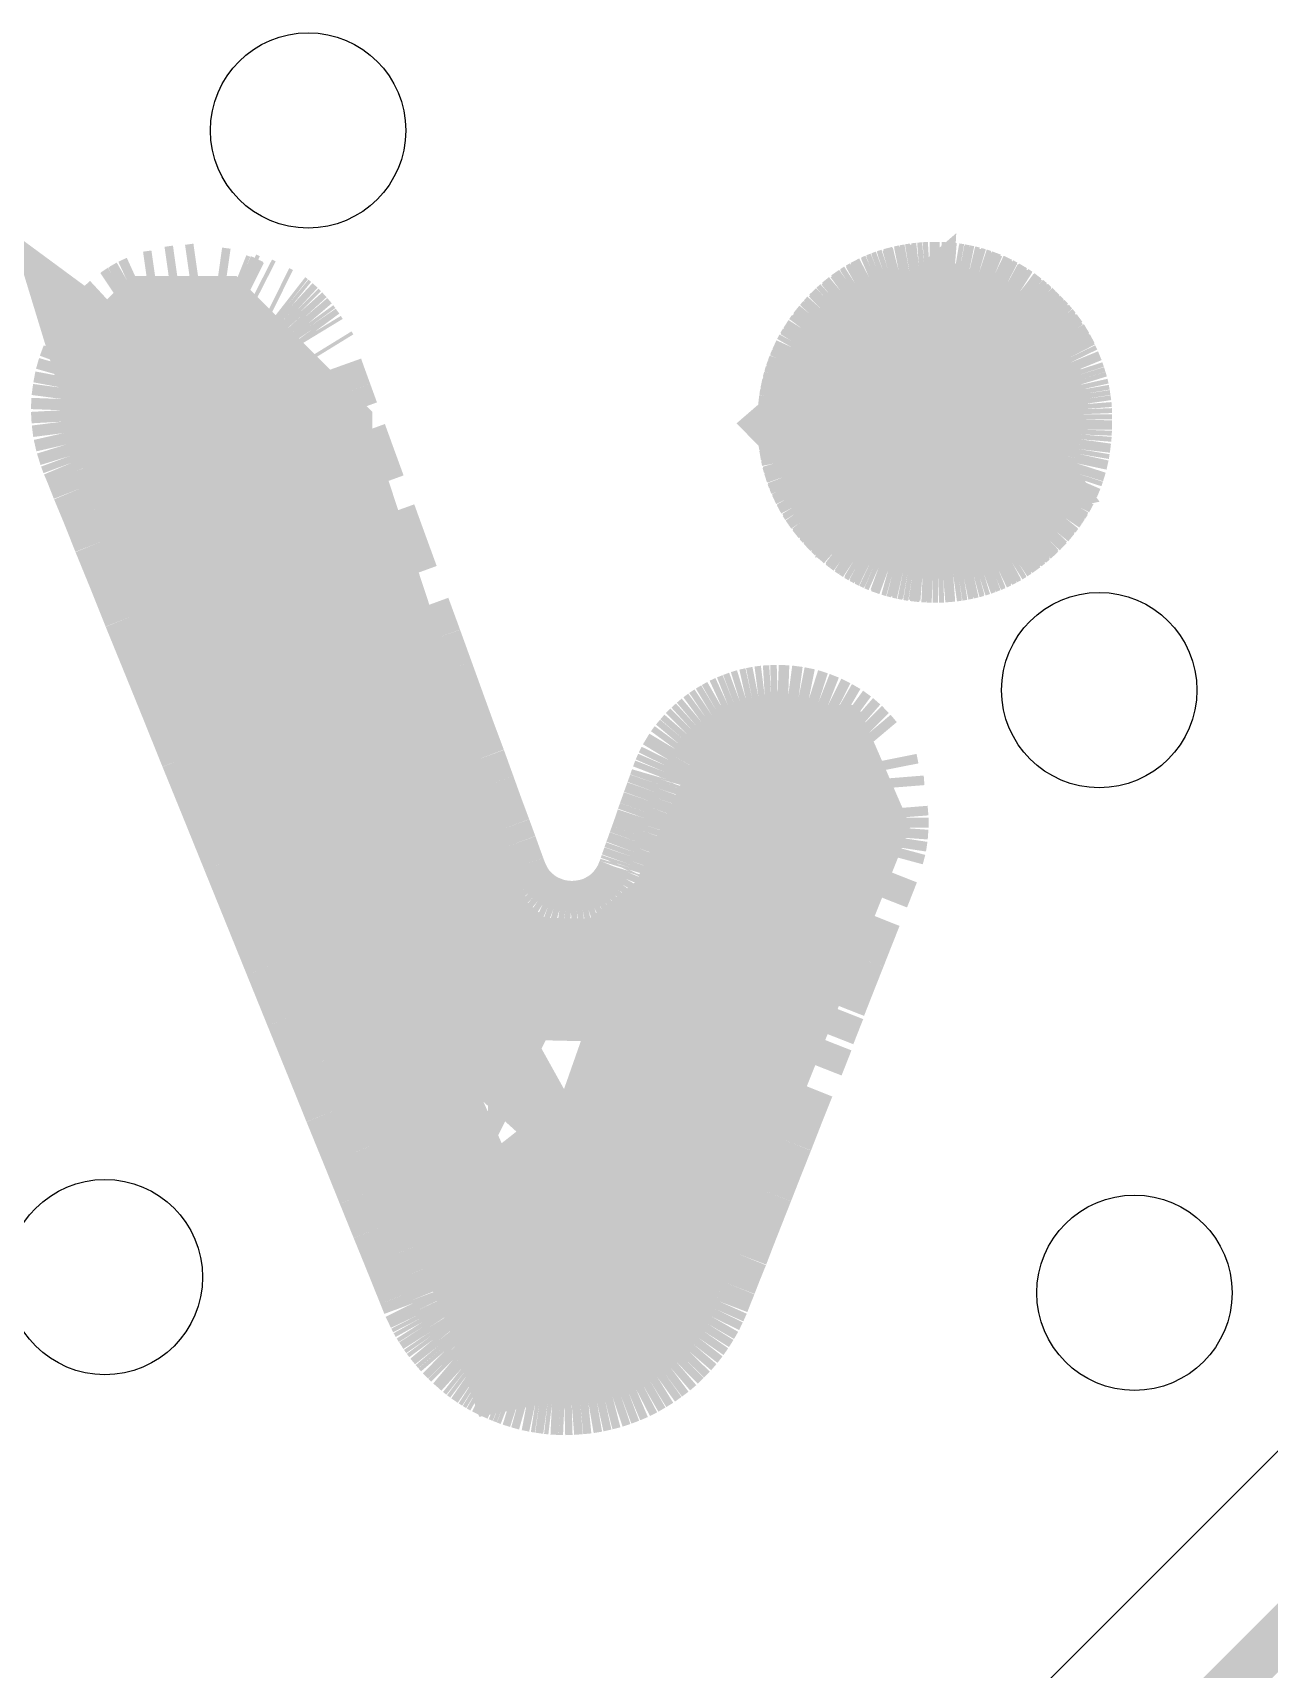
# Model space of a CAD drawing. Extents: x -4 to 87.6, y -5.6 to 52.5.
# Drawn here: x 33.348 to 36.563, y 35.799 to 40.054 of the extents above; entities that cross this region are included whole.
import ezdxf

# ---------------------------------------------------------------- set-up
doc = ezdxf.new("R2010")
doc.units = 0
for name, color, linetype in [('BG_SILKSCREEN_TOP', 2, 'CONTINUOUS'), ('ET_TOP', 171, 'CONTINUOUS'), ('VC_TOP', 254, 'CONTINUOUS')]:
    doc.layers.add(name, color=color, linetype=linetype)

msp = doc.modelspace()

# ---------------------------------------------------------------- linework, layer by layer
at = {"layer": 'BG_SILKSCREEN_TOP'}
for points, const_width in [([(33.5834, 39.1244), (33.5834, 39.1775), (33.6682, 39.2626), (33.8117, 39.2626), (34.0718, 39.0022), (34.0718, 38.9915), (34.4861, 37.733), (34.1516, 37.6746), (33.8541, 38.2377), (33.5834, 39.1244), (33.7637, 38.9915), (34.1409, 38.2534), (34.2684, 37.765), (34.2311, 37.5366), (34.5712, 36.7612), (34.6136, 36.639), (34.8473, 36.6867), (35.0279, 36.9098), (35.4579, 37.988), (35.3888, 38.1472), (35.2295, 38.1472), (35.0756, 37.8127), (34.7622, 36.9204), (34.3906, 37.5897), (34.3959, 37.6852), (34.5498, 37.4622), (34.7729, 37.2603), (34.9959, 37.7066), (34.8473, 37.5897), (34.6189, 37.595), (34.4968, 37.7012)], 0.3185), ([(33.7017, 39.419), (33.7236, 39.4221)], 0.1593), ([(33.7551, 39.4241), (33.7769, 39.4272)], 0.1593), ([(33.8511, 39.4139), (33.8292, 39.417)], 0.1593), ([(35.5694, 39.1668), (35.734, 39.2626), (35.9146, 39.0766), (35.8244, 38.859), (35.6067, 38.8269), (35.4101, 39.0289), (35.5694, 39.1668), (35.5536, 38.8854), (35.8508, 38.9438), (35.6492, 39.2306)], 0.3185), ([(35.5796, 39.4144), (35.5679, 39.4106)], 0.1593), ([(35.5918, 39.4175), (35.5796, 39.4144)], 0.1593), ([(35.5918, 39.4144), (35.5796, 39.4109)], 0.1593), ([(35.6039, 39.4208), (35.5918, 39.4175)], 0.1593), ([(35.6034, 39.4172), (35.5918, 39.4144)], 0.1593), ([(35.6164, 39.4198), (35.6034, 39.4172)], 0.1593), ([(35.6161, 39.4233), (35.6039, 39.4208)], 0.1593), ([(35.6288, 39.4256), (35.6161, 39.4233)], 0.1593), ([(35.6286, 39.4226), (35.6164, 39.4198)], 0.1593), ([(35.6413, 39.4241), (35.6286, 39.4226)], 0.1593), ([(35.6418, 39.4277), (35.6288, 39.4256)], 0.1593), ([(35.654, 39.4256), (35.6413, 39.4241)], 0.1593), ([(35.6545, 39.4292), (35.6418, 39.4277)], 0.1593), ([(35.6672, 39.4266), (35.654, 39.4256)], 0.1593), ([(35.6672, 39.4302), (35.6545, 39.4292)], 0.1593), ([(35.6804, 39.431), (35.6672, 39.4302)], 0.1593), ([(35.6806, 39.4274), (35.6672, 39.4266)], 0.1593), ([(35.6939, 39.431), (35.6804, 39.431)], 0.1593), ([(35.6939, 39.4274), (35.6806, 39.4274)], 0.1593), ([(35.7066, 39.431), (35.6939, 39.431)], 0.1593), ([(35.7066, 39.4274), (35.6939, 39.4274)], 0.1593), ([(35.7193, 39.4302), (35.7066, 39.431)], 0.1593), ([(35.7193, 39.4266), (35.7066, 39.4274)], 0.1593), ([(35.732, 39.4292), (35.7193, 39.4302)], 0.1593), ([(35.7314, 39.4256), (35.7193, 39.4266)], 0.1593), ([(35.7436, 39.4246), (35.7314, 39.4256)], 0.1593), ([(35.7442, 39.4282), (35.732, 39.4292)], 0.1593), ([(35.7558, 39.4226), (35.7436, 39.4246)], 0.1593), ([(35.7563, 39.4261), (35.7442, 39.4282)], 0.1593), ([(35.7683, 39.4203), (35.7558, 39.4226)], 0.1593), ([(35.768, 39.4238), (35.7563, 39.4261)], 0.1593), ([(35.7802, 39.4213), (35.768, 39.4238)], 0.1593), ([(35.78, 39.4183), (35.7683, 39.4203)], 0.1593), ([(35.7922, 39.415), (35.78, 39.4183)], 0.1593), ([(35.7919, 39.4185), (35.7802, 39.4213)], 0.1593), ([(35.8036, 39.415), (35.7919, 39.4185)], 0.1593), ([(35.8038, 39.4119), (35.7922, 39.415)], 0.1593), ([(35.8153, 39.4111), (35.8036, 39.415)], 0.1593), ([(33.5854, 39.3751), (33.5679, 39.3634)], 0.1593), ([(33.5874, 39.3771), (33.5699, 39.3654)], 0.1593), ([(33.6039, 39.3863), (33.5854, 39.3751)], 0.1593), ([(33.606, 39.3878), (33.5874, 39.3771)], 0.1593), ([(33.623, 39.3951), (33.6039, 39.3863)], 0.1593), ([(33.6255, 39.3967), (33.606, 39.3878)], 0.1593), ([(33.6459, 39.4063), (33.6677, 39.4094)], 0.1593), ([(33.8839, 39.3979), (33.8737, 39.402)], 0.1593), ([(33.8927, 39.3964), (33.8833, 39.4005)], 0.1593), ([(33.8938, 39.3936), (33.8839, 39.3979)], 0.1593), ([(33.9024, 39.3916), (33.8927, 39.3964)], 0.1593), ([(33.9029, 39.4018), (33.8933, 39.4066)], 0.1593), ([(33.9034, 39.3888), (33.8938, 39.3936)], 0.1593), ([(33.912, 39.3868), (33.9024, 39.3916)], 0.1593), ([(33.9131, 39.384), (33.9034, 39.3888)], 0.1593), ([(33.9435, 39.389), (33.9339, 39.3939)], 0.1593), ([(35.4904, 39.3725), (35.4802, 39.3654)], 0.1593), ([(35.5011, 39.3794), (35.4904, 39.3725)], 0.1593), ([(35.5011, 39.3758), (35.4904, 39.369)], 0.1593), ([(35.5115, 39.3852), (35.5011, 39.3794)], 0.1593), ([(35.5117, 39.3817), (35.5011, 39.3758)], 0.1593), ([(35.5227, 39.3911), (35.5115, 39.3852)], 0.1593), ([(35.5222, 39.3875), (35.5117, 39.3817)], 0.1593), ([(35.5333, 39.3934), (35.5222, 39.3875)], 0.1593), ([(35.5338, 39.3969), (35.5227, 39.3911)], 0.1593), ([(35.5445, 39.3982), (35.5333, 39.3934)], 0.1593), ([(35.545, 39.4018), (35.5338, 39.3969)], 0.1593), ([(35.5562, 39.4028), (35.5445, 39.3982)], 0.1593), ([(35.5562, 39.4063), (35.545, 39.4018)], 0.1593), ([(35.5679, 39.4106), (35.5562, 39.4063)], 0.1593), ([(35.5679, 39.4071), (35.5562, 39.4028)], 0.1593), ([(35.5796, 39.4109), (35.5679, 39.4071)], 0.1593), ([(35.8155, 39.4076), (35.8038, 39.4119)], 0.1593), ([(35.827, 39.4068), (35.8153, 39.4111)], 0.1593), ([(35.8267, 39.404), (35.8155, 39.4076)], 0.1593), ([(35.8384, 39.3992), (35.8267, 39.404)], 0.1593), ([(35.8381, 39.4028), (35.827, 39.4068)], 0.1593), ([(35.8493, 39.3974), (35.8381, 39.4028)], 0.1593), ([(35.8493, 39.3939), (35.8384, 39.3992)], 0.1593), ([(35.8605, 39.3921), (35.8493, 39.3974)], 0.1593), ([(35.86, 39.3885), (35.8493, 39.3939)], 0.1593), ([(35.8712, 39.3827), (35.86, 39.3885)], 0.1593), ([(35.8717, 39.3863), (35.8605, 39.3921)], 0.1593), ([(35.8818, 39.3769), (35.8712, 39.3827)], 0.1593), ([(35.8823, 39.3799), (35.8717, 39.3863)], 0.1593), ([(35.8925, 39.37), (35.8818, 39.3769)], 0.1593), ([(35.893, 39.3736), (35.8823, 39.3799)], 0.1593), ([(35.9034, 39.3667), (35.893, 39.3736)], 0.1593), ([(33.5295, 39.3309), (33.5105, 39.3103)], 0.1593), ([(33.5509, 39.3507), (33.5295, 39.3309)], 0.1593), ([(33.9893, 39.3662), (33.9796, 39.371)], 0.1593), ([(34.0144, 39.3507), (34.0076, 39.356)], 0.1593), ([(34.0215, 39.3449), (34.0144, 39.3507)], 0.1593), ([(34.0284, 39.3385), (34.0215, 39.3449)], 0.1593), ([(34.0347, 39.3327), (34.0284, 39.3385)], 0.1593), ([(34.0411, 39.3263), (34.0347, 39.3327)], 0.1593), ([(35.5425, 39.2562), (35.4841, 39.1978)], 0.3185), ([(35.4399, 39.3296), (35.4305, 39.3205)], 0.1593), ([(35.4404, 39.3332), (35.431, 39.324)], 0.1593), ([(35.45, 39.3385), (35.4399, 39.3296)], 0.1593), ([(35.45, 39.3421), (35.4404, 39.3332)], 0.1593), ([(35.4602, 39.3502), (35.45, 39.3421)], 0.1593), ([(35.4597, 39.3466), (35.45, 39.3385)], 0.1593), ([(35.4696, 39.3545), (35.4597, 39.3466)], 0.1593), ([(35.4696, 39.3581), (35.4602, 39.3502)], 0.1593), ([(35.8506, 39.2562), (35.5425, 39.2562)], 0.3185), ([(35.4802, 39.3654), (35.4696, 39.3581)], 0.1593), ([(35.4797, 39.3619), (35.4696, 39.3545)], 0.1593), ([(35.4904, 39.369), (35.4797, 39.3619)], 0.1593), ([(35.9141, 39.1925), (35.8506, 39.2562)], 0.3185), ([(35.9032, 39.3631), (35.8925, 39.37)], 0.1593), ([(35.9136, 39.3555), (35.9032, 39.3631)], 0.1593), ([(35.9136, 39.3586), (35.9034, 39.3667)], 0.1593), ([(35.9237, 39.3512), (35.9136, 39.3586)], 0.1593), ([(35.9237, 39.3476), (35.9136, 39.3555)], 0.1593), ([(35.9339, 39.3426), (35.9237, 39.3512)], 0.1593), ([(35.9339, 39.339), (35.9237, 39.3476)], 0.1593), ([(35.9438, 39.3337), (35.9339, 39.3426)], 0.1593), ([(35.944, 39.3301), (35.9339, 39.339)], 0.1593), ([(35.9534, 39.3245), (35.9438, 39.3337)], 0.1593), ([(35.9534, 39.321), (35.944, 39.3301)], 0.1593), ([(33.4929, 39.288), (33.4769, 39.2641)], 0.1593), ([(33.5105, 39.3103), (33.4929, 39.288)], 0.1593), ([(34.0474, 39.3192), (34.0411, 39.3263)], 0.1593), ([(34.0533, 39.3128), (34.0474, 39.3192)], 0.1593), ([(34.0591, 39.306), (34.0533, 39.3128)], 0.1593), ([(34.065, 39.2991), (34.0591, 39.306)], 0.1593), ([(34.0703, 39.2918), (34.065, 39.2991)], 0.1593), ([(34.0756, 39.2841), (34.0703, 39.2918)], 0.1593), ([(35.4038, 39.2918), (35.3954, 39.2819)], 0.1593), ([(35.4038, 39.2953), (35.3959, 39.2854)], 0.1593), ([(35.4122, 39.305), (35.4038, 39.2953)], 0.1593), ([(35.4124, 39.3014), (35.4038, 39.2918)], 0.1593), ([(35.4213, 39.3151), (35.4122, 39.305)], 0.1593), ([(35.4213, 39.3116), (35.4124, 39.3014)], 0.1593), ([(35.431, 39.324), (35.4213, 39.3151)], 0.1593), ([(35.4305, 39.3205), (35.4213, 39.3116)], 0.1593), ([(35.6593, 39.2085), (35.6593, 39.1183)], 0.3185), ([(35.7124, 39.1554), (35.6593, 39.2085)], 0.3185), ([(35.9631, 39.3151), (35.9534, 39.3245)], 0.1593), ([(35.9631, 39.3116), (35.9534, 39.321)], 0.1593), ([(35.9725, 39.3055), (35.9631, 39.3151)], 0.1593), ([(35.9725, 39.3019), (35.9631, 39.3116)], 0.1593), ([(35.9816, 39.2958), (35.9725, 39.3055)], 0.1593), ([(35.9811, 39.2918), (35.9725, 39.3019)], 0.1593), ([(35.99, 39.2819), (35.9811, 39.2918)], 0.1593), ([(35.99, 39.2859), (35.9816, 39.2958)], 0.1593), ([(33.4769, 39.2641), (33.4632, 39.2392)], 0.1593), ([(34.081, 39.2768), (34.0756, 39.2841)], 0.1593), ([(34.0858, 39.2689), (34.081, 39.2768)], 0.1593), ([(35.3736, 39.2539), (35.3667, 39.2435)], 0.1593), ([(35.3731, 39.2509), (35.3667, 39.2397)], 0.1593), ([(35.3799, 39.261), (35.3731, 39.2509)], 0.1593), ([(35.3804, 39.2646), (35.3736, 39.2539)], 0.1593), ([(35.388, 39.2717), (35.3799, 39.261)], 0.1593), ([(35.3878, 39.2753), (35.3804, 39.2646)], 0.1593), ([(35.3959, 39.2854), (35.3878, 39.2753)], 0.1593), ([(35.3954, 39.2819), (35.388, 39.2717)], 0.1593), ([(35.4841, 39.1978), (35.4841, 38.9377)], 0.3185), ([(35.9141, 38.9854), (35.9141, 39.1925)], 0.3185), ([(35.9982, 39.2758), (35.99, 39.2859)], 0.1593), ([(35.9982, 39.2712), (35.99, 39.2819)], 0.1593), ([(36.006, 39.2651), (35.9982, 39.2758)], 0.1593), ([(36.006, 39.261), (35.9982, 39.2712)], 0.1593), ([(36.0134, 39.2552), (36.006, 39.2651)], 0.1593), ([(36.0134, 39.2504), (36.006, 39.261)], 0.1593), ([(36.0202, 39.244), (36.0134, 39.2552)], 0.1593), ([(36.0205, 39.2397), (36.0134, 39.2504)], 0.1593), ([(36.0266, 39.2333), (36.0202, 39.244)], 0.1593), ([(33.451, 39.2135), (33.4409, 39.1866)], 0.1593), ([(33.4632, 39.2392), (33.451, 39.2135)], 0.1593), ([(34.1137, 39.2283), (34.1089, 39.2361)], 0.1593), ([(35.3487, 39.2069), (35.3433, 39.1952)], 0.1593), ([(35.3492, 39.2105), (35.3438, 39.1988)], 0.1593), ([(35.354, 39.2181), (35.3487, 39.2069)], 0.1593), ([(35.3543, 39.2217), (35.3492, 39.2105)], 0.1593), ([(35.3604, 39.2293), (35.354, 39.2181)], 0.1593), ([(35.3601, 39.2328), (35.3543, 39.2217)], 0.1593), ([(35.3667, 39.2435), (35.3601, 39.2328)], 0.1593), ([(35.3667, 39.2397), (35.3604, 39.2293)], 0.1593), ([(35.7124, 38.8793), (35.7124, 39.1554)], 0.3185), ([(36.0269, 39.2288), (36.0205, 39.2397)], 0.1593), ([(36.0324, 39.2222), (36.0266, 39.2333)], 0.1593), ([(36.0332, 39.2181), (36.0269, 39.2288)], 0.1593), ([(36.0383, 39.211), (36.0324, 39.2222)], 0.1593), ([(36.039, 39.2069), (36.0332, 39.2181)], 0.1593), ([(36.0444, 39.1958), (36.039, 39.2069)], 0.1593), ([(33.433, 39.1589), (33.4277, 39.1307)], 0.1593), ([(33.4409, 39.1866), (33.433, 39.1589)], 0.1593), ([(34.1366, 39.1526), (34.1267, 39.1803)], 0.1593), ([(35.3304, 39.1638), (35.3268, 39.1521)], 0.1593), ([(35.3306, 39.1602), (35.3268, 39.1485)], 0.1593), ([(35.3347, 39.1759), (35.3304, 39.1638)], 0.1593), ([(35.3342, 39.1724), (35.3306, 39.1602)], 0.1593), ([(35.3385, 39.1841), (35.3342, 39.1724)], 0.1593), ([(35.339, 39.1876), (35.3347, 39.1759)], 0.1593), ([(35.3433, 39.1952), (35.3385, 39.1841)], 0.1593), ([(35.3438, 39.1988), (35.339, 39.1876)], 0.1593), ([(35.6593, 39.1183), (35.8559, 38.9217)], 0.3185), ([(36.0492, 39.1841), (36.0444, 39.1958)], 0.1593), ([(36.0538, 39.1729), (36.0492, 39.1841)], 0.1593), ([(36.0576, 39.1612), (36.0538, 39.1729)], 0.1593), ([(36.0614, 39.149), (36.0576, 39.1612)], 0.1593), ([(33.4277, 39.1307), (33.4239, 39.102)], 0.1593), ([(34.1506, 39.1142), (34.1366, 39.1526)], 0.1593), ([(35.321, 39.1272), (35.3182, 39.115)], 0.1593), ([(35.3205, 39.1236), (35.3184, 39.1112)], 0.1593), ([(35.3238, 39.1363), (35.3205, 39.1236)], 0.1593), ([(35.3235, 39.1399), (35.321, 39.1272)], 0.1593), ([(35.3268, 39.1521), (35.3235, 39.1399)], 0.1593), ([(35.3268, 39.1485), (35.3238, 39.1363)], 0.1593), ([(36.065, 39.1373), (36.0614, 39.149)], 0.1593), ([(36.0677, 39.1251), (36.065, 39.1373)], 0.1593), ([(36.0698, 39.113), (36.0677, 39.1251)], 0.1593), ([(33.4239, 39.102), (33.4228, 39.0728)], 0.1593), ([(34.1681, 39.066), (34.1506, 39.1142)], 0.1593), ([(35.3134, 39.0761), (35.3124, 39.0629)], 0.1593), ([(35.3146, 39.0888), (35.3134, 39.0761)], 0.1593), ([(35.3146, 39.0858), (35.3136, 39.0726)], 0.1593), ([(35.3162, 39.102), (35.3146, 39.0888)], 0.1593), ([(35.3162, 39.0985), (35.3146, 39.0858)], 0.1593), ([(35.3182, 39.115), (35.3162, 39.102)], 0.1593), ([(35.3184, 39.1112), (35.3162, 39.0985)], 0.1593), ([(36.0718, 39.1003), (36.0698, 39.113)], 0.1593), ([(36.0736, 39.0878), (36.0718, 39.1003)], 0.1593), ([(36.0746, 39.0751), (36.0736, 39.0878)], 0.1593), ([(36.0751, 39.0624), (36.0746, 39.0751)], 0.1593), ([(33.4228, 39.0728), (33.4244, 39.0431)], 0.1593), ([(33.4244, 39.0431), (33.4282, 39.0134)], 0.1593), ([(35.3126, 39.0594), (35.3121, 39.0459)], 0.1593), ([(35.3121, 39.0459), (35.3121, 39.0327)], 0.1593), ([(35.3121, 39.0327), (35.3126, 39.0195)], 0.1593), ([(35.3124, 39.0629), (35.3124, 39.0495)], 0.1593), ([(35.3124, 39.0495), (35.3124, 39.0362)], 0.1593), ([(35.3124, 39.0362), (35.3124, 39.023)], 0.1593), ([(35.3136, 39.0726), (35.3126, 39.0594)], 0.1593), ([(35.7231, 38.7942), (35.9141, 38.9854)], 0.3185), ([(36.0746, 39.036), (36.0751, 39.0492)], 0.1593), ([(36.0746, 39.0225), (36.0746, 39.036)], 0.1593), ([(36.0751, 39.0492), (36.0751, 39.0624)], 0.1593), ([(33.4282, 39.0134), (33.435, 38.9837)], 0.1593), ([(34.212, 38.9456), (34.1887, 39.0098)], 0.1593), ([(35.3124, 39.023), (35.3134, 39.0103)], 0.1593), ([(35.3126, 39.0195), (35.3131, 39.0068)], 0.1593), ([(35.3131, 39.0068), (35.3141, 38.9938)], 0.1593), ([(35.3134, 39.0103), (35.3146, 38.9974)], 0.1593), ([(35.3141, 38.9938), (35.3157, 38.9811)], 0.1593), ([(35.3146, 38.9974), (35.3162, 38.9847)], 0.1593), ([(35.4841, 38.9377), (35.6273, 38.7942)], 0.3185), ([(36.0713, 38.9844), (36.0731, 38.9971)], 0.1593), ([(36.0731, 38.9971), (36.0741, 39.0098)], 0.1593), ([(36.0741, 39.0098), (36.0746, 39.0225)], 0.1593), ([(33.435, 38.9837), (33.4442, 38.9539)], 0.1593), ([(33.4442, 38.9539), (33.4505, 38.9369)], 0.1593), ([(35.3157, 38.9811), (35.3179, 38.9689)], 0.1593), ([(35.3162, 38.9847), (35.3177, 38.972)], 0.1593), ([(35.3177, 38.972), (35.3205, 38.9598)], 0.1593), ([(35.3179, 38.9689), (35.32, 38.9562)], 0.1593), ([(35.32, 38.9562), (35.3225, 38.944)], 0.1593), ([(35.3205, 38.9598), (35.323, 38.9476)], 0.1593), ([(35.323, 38.9476), (35.3263, 38.9359)], 0.1593), ([(35.6273, 38.7942), (35.7124, 38.8793)], 0.3185), ([(36.0624, 38.9349), (36.065, 38.9471)], 0.1593), ([(36.065, 38.9471), (36.0677, 38.9593)], 0.1593), ([(36.0677, 38.9593), (36.0698, 38.9717)], 0.1593), ([(36.0698, 38.9717), (36.0713, 38.9844)], 0.1593), ([(33.4505, 38.9369), (33.4602, 38.9141)], 0.1593), ([(33.4602, 38.9141), (33.4769, 38.8717)], 0.1593), ([(34.2374, 38.876), (34.212, 38.9456)], 0.1593), ([(35.3225, 38.944), (35.3258, 38.9324)], 0.1593), ([(35.3258, 38.9324), (35.3296, 38.9207)], 0.1593), ([(35.3263, 38.9359), (35.3294, 38.9237)], 0.1593), ([(35.3294, 38.9237), (35.3337, 38.912)], 0.1593), ([(35.3296, 38.9207), (35.3332, 38.9085)], 0.1593), ([(35.3332, 38.9085), (35.3375, 38.8973)], 0.1593), ([(35.3337, 38.912), (35.338, 38.9009)], 0.1593), ([(36.0512, 38.8998), (36.055, 38.9115)], 0.1593), ([(36.055, 38.9115), (36.0586, 38.9232)], 0.1593), ([(36.0586, 38.9232), (36.0624, 38.9349)], 0.1593), ([(33.4769, 38.8717), (33.5021, 38.8112)], 0.1593), ([(35.3375, 38.8973), (35.3423, 38.8856)], 0.1593), ([(35.338, 38.9009), (35.3421, 38.8892)], 0.1593), ([(35.3421, 38.8892), (35.3474, 38.878)], 0.1593), ([(35.3423, 38.8856), (35.3477, 38.8744)], 0.1593), ([(35.3474, 38.878), (35.3527, 38.8668)], 0.1593), ([(35.3477, 38.8744), (35.353, 38.8633)], 0.1593), ([(35.3527, 38.8668), (35.3586, 38.8562)], 0.1593), ([(35.353, 38.8633), (35.3588, 38.8526)], 0.1593), ([(35.6273, 38.7942), (35.7231, 38.7942)], 0.3185), ([(36.0304, 38.8554), (36.0362, 38.8661)], 0.1593), ([(36.0362, 38.8661), (36.0416, 38.877)], 0.1593), ([(36.0416, 38.877), (36.0464, 38.8887)], 0.1593), ([(36.0464, 38.8887), (36.0512, 38.8998)], 0.1593), ([(35.3586, 38.8562), (35.3649, 38.845)], 0.1593), ([(35.3588, 38.8526), (35.3647, 38.8414)], 0.1593), ([(35.3647, 38.8414), (35.3715, 38.831)], 0.1593), ([(35.3649, 38.845), (35.3713, 38.8346)], 0.1593), ([(35.3713, 38.8346), (35.3789, 38.8244)], 0.1593), ([(35.3715, 38.831), (35.3784, 38.8209)], 0.1593), ([(35.3784, 38.8209), (35.3858, 38.8102)], 0.1593), ([(35.3789, 38.8244), (35.3858, 38.8137)], 0.1593), ([(36.0035, 38.8127), (36.0108, 38.8234)], 0.1593), ([(36.004, 38.8163), (36.0114, 38.8264)], 0.1593), ([(36.0108, 38.8234), (36.0177, 38.8336)], 0.1593), ([(36.0114, 38.8264), (36.0182, 38.8371)], 0.1593), ([(36.0177, 38.8336), (36.0246, 38.8442)], 0.1593), ([(36.0182, 38.8371), (36.0246, 38.8478)], 0.1593), ([(36.0246, 38.8478), (36.0309, 38.859)], 0.1593), ([(36.0246, 38.8442), (36.0304, 38.8554)], 0.1593), ([(33.5021, 38.8112), (33.5328, 38.734)], 0.1593), ([(34.2938, 38.7218), (34.2651, 38.801)], 0.1593), ([(35.3858, 38.8137), (35.3936, 38.8036)], 0.1593), ([(35.3858, 38.8102), (35.3939, 38.8)], 0.1593), ([(35.3936, 38.8036), (35.4018, 38.7937)], 0.1593), ([(35.3939, 38.8), (35.4018, 38.7901)], 0.1593), ([(35.4018, 38.7937), (35.4101, 38.784)], 0.1593), ([(35.4018, 38.7901), (35.4101, 38.7805)], 0.1593), ([(35.4101, 38.784), (35.4193, 38.7739)], 0.1593), ([(35.4101, 38.7805), (35.4193, 38.7708)], 0.1593), ([(35.9608, 38.767), (35.9705, 38.7767)], 0.1593), ([(35.97, 38.7731), (35.9791, 38.7825)], 0.1593), ([(35.9705, 38.7767), (35.9794, 38.7861)], 0.1593), ([(35.9791, 38.7825), (35.9875, 38.7927)], 0.1593), ([(35.9794, 38.7861), (35.988, 38.7962)], 0.1593), ([(35.9875, 38.7927), (35.9959, 38.8028)], 0.1593), ([(35.988, 38.7962), (35.9959, 38.8064)], 0.1593), ([(35.9959, 38.8064), (36.004, 38.8163)], 0.1593), ([(35.9959, 38.8028), (36.0035, 38.8127)], 0.1593), ([(33.5328, 38.734), (33.5699, 38.6433)], 0.1593), ([(35.4193, 38.7739), (35.4287, 38.765)], 0.1593), ([(35.4193, 38.7708), (35.4282, 38.7614)], 0.1593), ([(35.4282, 38.7614), (35.4378, 38.7518)], 0.1593), ([(35.4287, 38.765), (35.4383, 38.7553)], 0.1593), ([(35.4378, 38.7518), (35.448, 38.7434)], 0.1593), ([(35.4383, 38.7553), (35.4477, 38.7469)], 0.1593), ([(35.4477, 38.7469), (35.4579, 38.7383)], 0.1593), ([(35.448, 38.7434), (35.4579, 38.7347)], 0.1593), ([(35.4579, 38.7383), (35.4681, 38.7304)], 0.1593), ([(35.4579, 38.7347), (35.4681, 38.7269)], 0.1593), ([(35.9212, 38.7289), (35.9311, 38.7368)], 0.1593), ([(35.9214, 38.7325), (35.9316, 38.7406)], 0.1593), ([(35.9311, 38.7368), (35.9413, 38.7454)], 0.1593), ([(35.9316, 38.7406), (35.9413, 38.749)], 0.1593), ([(35.9413, 38.749), (35.9514, 38.7581)], 0.1593), ([(35.9413, 38.7454), (35.9509, 38.7543)], 0.1593), ([(35.9509, 38.7543), (35.9608, 38.7634)], 0.1593), ([(35.9514, 38.7581), (35.9608, 38.767)], 0.1593), ([(35.9608, 38.7634), (35.97, 38.7731)], 0.1593), ([(34.3235, 38.6405), (34.2938, 38.7218)], 0.1593), ([(35.4681, 38.7304), (35.4782, 38.7231)], 0.1593), ([(35.4681, 38.7269), (35.4782, 38.7193)], 0.1593), ([(35.4782, 38.7231), (35.4886, 38.716)], 0.1593), ([(35.4782, 38.7193), (35.4884, 38.7124)], 0.1593), ([(35.4884, 38.7124), (35.4988, 38.7055)], 0.1593), ([(35.4886, 38.716), (35.4993, 38.7091)], 0.1593), ([(35.4988, 38.7055), (35.5095, 38.6992)], 0.1593), ([(35.4993, 38.7091), (35.51, 38.7027)], 0.1593), ([(35.5095, 38.6992), (35.5206, 38.6933)], 0.1593), ([(35.51, 38.7027), (35.5206, 38.6969)], 0.1593), ([(35.5206, 38.6969), (35.5318, 38.6911)], 0.1593), ([(35.5206, 38.6933), (35.5313, 38.688)], 0.1593), ([(35.5318, 38.6911), (35.543, 38.6862)], 0.1593), ([(35.8473, 38.6872), (35.8584, 38.6926)], 0.1593), ([(35.8579, 38.689), (35.8691, 38.6949)], 0.1593), ([(35.8584, 38.6926), (35.8689, 38.6984)], 0.1593), ([(35.8689, 38.6984), (35.88, 38.7043)], 0.1593), ([(35.8691, 38.6949), (35.8798, 38.7007)], 0.1593), ([(35.8798, 38.7007), (35.8902, 38.7071)], 0.1593), ([(35.88, 38.7043), (35.8907, 38.7106)], 0.1593), ([(35.8902, 38.7071), (35.9009, 38.7142)], 0.1593), ([(35.8907, 38.7106), (35.9009, 38.7177)], 0.1593), ([(35.9009, 38.7177), (35.9115, 38.7251)], 0.1593), ([(35.9009, 38.7142), (35.911, 38.7215)], 0.1593), ([(35.911, 38.7215), (35.9212, 38.7289)], 0.1593), ([(35.9115, 38.7251), (35.9214, 38.7325)], 0.1593), ([(35.5313, 38.688), (35.5425, 38.6827)], 0.1593), ([(35.5425, 38.6827), (35.5536, 38.6778)], 0.1593), ([(35.543, 38.6862), (35.5542, 38.6814)], 0.1593), ([(35.5536, 38.6778), (35.5653, 38.6738)], 0.1593), ([(35.5542, 38.6814), (35.5653, 38.6773)], 0.1593), ([(35.5653, 38.6773), (35.577, 38.673)], 0.1593), ([(35.5653, 38.6738), (35.577, 38.6695)], 0.1593), ([(35.577, 38.673), (35.5887, 38.6697)], 0.1593), ([(35.577, 38.6695), (35.5887, 38.6662)], 0.1593), ([(35.5887, 38.6697), (35.6009, 38.6667)], 0.1593), ([(35.5887, 38.6662), (35.6004, 38.6631)], 0.1593), ([(35.6004, 38.6631), (35.6126, 38.6603)], 0.1593), ([(35.6009, 38.6667), (35.6126, 38.6634)], 0.1593), ([(35.6126, 38.6634), (35.6248, 38.6613)], 0.1593), ([(35.6126, 38.6603), (35.6248, 38.6578)], 0.1593), ([(35.6248, 38.6613), (35.6375, 38.6593)], 0.1593), ([(35.6248, 38.6578), (35.637, 38.6558)], 0.1593), ([(35.637, 38.6558), (35.6497, 38.6545)], 0.1593), ([(35.6375, 38.6593), (35.6497, 38.6575)], 0.1593), ([(35.6497, 38.6575), (35.6624, 38.6565)], 0.1593), ([(35.6497, 38.6545), (35.6624, 38.653)], 0.1593), ([(35.6624, 38.6565), (35.6756, 38.656)], 0.1593), ([(35.6624, 38.653), (35.6753, 38.6524)], 0.1593), ([(35.6753, 38.6524), (35.6885, 38.6519)], 0.1593), ([(35.6756, 38.656), (35.6885, 38.6555)], 0.1593), ([(35.6885, 38.6555), (35.7017, 38.6555)], 0.1593), ([(35.6885, 38.6519), (35.7017, 38.6519)], 0.1593), ([(35.7017, 38.6555), (35.7149, 38.656)], 0.1593), ([(35.7017, 38.6519), (35.7144, 38.6524)], 0.1593), ([(35.7144, 38.6524), (35.7274, 38.6535)], 0.1593), ([(35.7149, 38.656), (35.7276, 38.657)], 0.1593), ([(35.7274, 38.6535), (35.7401, 38.6545)], 0.1593), ([(35.7276, 38.657), (35.7403, 38.658)], 0.1593), ([(35.7401, 38.6545), (35.7528, 38.6563)], 0.1593), ([(35.7403, 38.658), (35.7528, 38.6598)], 0.1593), ([(35.7528, 38.6598), (35.7655, 38.6618)], 0.1593), ([(35.7528, 38.6563), (35.765, 38.6583)], 0.1593), ([(35.765, 38.6583), (35.7772, 38.6608)], 0.1593), ([(35.7655, 38.6618), (35.7777, 38.6646)], 0.1593), ([(35.7772, 38.6608), (35.7894, 38.6636)], 0.1593), ([(35.7777, 38.6646), (35.7894, 38.6672)], 0.1593), ([(35.7894, 38.6672), (35.8016, 38.6705)], 0.1593), ([(35.7894, 38.6636), (35.801, 38.6667)], 0.1593), ([(35.801, 38.6667), (35.8127, 38.6705)], 0.1593), ([(35.8016, 38.6705), (35.8132, 38.674)], 0.1593), ([(35.8127, 38.6705), (35.8244, 38.6748)], 0.1593), ([(35.8132, 38.674), (35.8244, 38.6784)], 0.1593), ([(35.8244, 38.6784), (35.8361, 38.6827)], 0.1593), ([(35.8244, 38.6748), (35.8356, 38.6791)], 0.1593), ([(35.8356, 38.6791), (35.8468, 38.6837)], 0.1593), ([(35.8361, 38.6827), (35.8473, 38.6872)], 0.1593), ([(35.8468, 38.6837), (35.8579, 38.689)], 0.1593), ([(33.5699, 38.6433), (33.6113, 38.5397)], 0.1593), ([(33.6113, 38.5397), (33.6575, 38.4266)], 0.1593), ([(34.3842, 38.4749), (34.3538, 38.5577)], 0.1593), ([(34.414, 38.3926), (34.3842, 38.4749)], 0.1593), ([(33.6575, 38.4266), (33.7071, 38.3045)], 0.1593), ([(34.4432, 38.3118), (34.414, 38.3926)], 0.1593), ([(34.4711, 38.2349), (34.4432, 38.3118)], 0.1593), ([(35.1711, 38.3098), (35.1564, 38.304)], 0.1593), ([(35.1866, 38.3156), (35.1711, 38.3098)], 0.1593), ([(35.2026, 38.3205), (35.1866, 38.3156)], 0.1593), ([(35.2184, 38.324), (35.2026, 38.3205)], 0.1593), ([(35.2349, 38.3273), (35.2184, 38.324)], 0.1593), ([(35.2514, 38.3294), (35.2349, 38.3273)], 0.1593), ([(35.2679, 38.3304), (35.2514, 38.3294)], 0.1593), ([(35.2849, 38.3309), (35.2679, 38.3304)], 0.1593), ([(35.3124, 38.3299), (35.2849, 38.3309)], 0.1593), ([(35.3395, 38.3263), (35.3124, 38.3299)], 0.1593), ([(35.3659, 38.321), (35.3395, 38.3263)], 0.1593), ([(35.3911, 38.3129), (35.3659, 38.321)], 0.1593), ([(35.415, 38.3035), (35.3911, 38.3129)], 0.1593), ([(33.7071, 38.3045), (33.7591, 38.1754)], 0.1593), ([(35.0995, 38.2714), (35.0868, 38.2621)], 0.1593), ([(35.1132, 38.2806), (35.0995, 38.2714)], 0.1593), ([(35.1272, 38.289), (35.1132, 38.2806)], 0.1593), ([(35.1414, 38.2971), (35.1272, 38.289)], 0.1593), ([(35.1564, 38.304), (35.1414, 38.2971)], 0.1593), ([(35.4383, 38.2918), (35.415, 38.3035)], 0.1593), ([(35.4602, 38.2791), (35.4383, 38.2918)], 0.1593), ([(35.4808, 38.2641), (35.4602, 38.2791)], 0.1593), ([(34.4983, 38.1622), (34.4711, 38.2349)], 0.1593), ([(35.0507, 38.229), (35.0401, 38.2168)], 0.1593), ([(35.0624, 38.2407), (35.0507, 38.229)], 0.1593), ([(35.0741, 38.2514), (35.0624, 38.2407)], 0.1593), ([(35.0868, 38.2621), (35.0741, 38.2514)], 0.1593), ([(35.4998, 38.2476), (35.4808, 38.2641)], 0.1593), ([(35.5178, 38.2295), (35.4998, 38.2476)], 0.1593), ([(35.5338, 38.2105), (35.5178, 38.2295)], 0.1593), ([(35.0197, 38.1909), (35.0114, 38.177)], 0.1593), ([(35.0294, 38.2041), (35.0197, 38.1909)], 0.1593), ([(35.0401, 38.2168), (35.0294, 38.2041)], 0.1593), ([(33.7591, 38.1754), (33.8132, 38.0426)], 0.1593), ([(34.5227, 38.0947), (34.4983, 38.1622)], 0.1593), ([(34.9954, 38.1478), (34.989, 38.133)], 0.1593), ([(35.0027, 38.1627), (34.9954, 38.1478)], 0.1593), ([(35.0114, 38.177), (35.0027, 38.1627)], 0.1593), ([(35.5681, 38.1635), (35.573, 38.1389)], 0.1593), ([(34.5445, 38.0342), (34.5227, 38.0947)], 0.1593), ([(34.9768, 38.0995), (34.9735, 38.0898)], 0.1593), ([(34.9794, 38.1069), (34.9768, 38.0995)], 0.1593), ([(34.9816, 38.1132), (34.9794, 38.1069)], 0.1593), ([(34.9827, 38.117), (34.9816, 38.1132)], 0.1593), ([(34.9832, 38.118), (34.9827, 38.117)], 0.1593), ([(34.989, 38.133), (34.9832, 38.118)], 0.1593), ([(35.5854, 38.1165), (35.5874, 38.0916)], 0.1593), ([(34.9603, 38.0533), (34.9555, 38.0395)], 0.1593), ([(34.9651, 38.0665), (34.9603, 38.0533)], 0.1593), ([(34.9694, 38.0787), (34.9651, 38.0665)], 0.1593), ([(34.9735, 38.0898), (34.9694, 38.0787)], 0.1593), ([(33.8132, 38.0426), (33.8684, 37.9062)], 0.1593), ([(34.5641, 37.9816), (34.5445, 38.0342)], 0.1593), ([(34.9448, 38.0098), (34.9397, 37.9943)], 0.1593), ([(34.9501, 38.0246), (34.9448, 38.0098)], 0.1593), ([(34.9555, 38.0395), (34.9501, 38.0246)], 0.1593), ([(35.5956, 38.0378), (35.5976, 38.0129)], 0.1593), ([(35.5976, 38.0129), (35.5976, 37.9875)], 0.1593), ([(34.5801, 37.9379), (34.5641, 37.9816)], 0.1593), ([(34.9344, 37.9788), (34.9291, 37.9641)], 0.1593), ([(34.9397, 37.9943), (34.9344, 37.9788)], 0.1593), ([(35.5976, 37.9875), (35.5958, 37.9623)], 0.1593), ([(34.5923, 37.9039), (34.5801, 37.9379)], 0.1593), ([(34.9189, 37.9354), (34.9141, 37.9227)], 0.1593), ([(34.9237, 37.9491), (34.9189, 37.9354)], 0.1593), ([(34.9291, 37.9641), (34.9237, 37.9491)], 0.1593), ([(35.592, 37.9372), (35.5854, 37.9128)], 0.1593), ([(35.5958, 37.9623), (35.592, 37.9372)], 0.1593), ([(33.8684, 37.9062), (33.9237, 37.7698)], 0.1593), ([(34.6004, 37.8818), (34.5923, 37.9039)], 0.1593), ([(34.9004, 37.8833), (34.8988, 37.878)], 0.1593), ([(34.9029, 37.8907), (34.9004, 37.8833)], 0.1593), ([(34.9062, 37.8998), (34.9029, 37.8907)], 0.1593), ([(34.9098, 37.9105), (34.9062, 37.8998)], 0.1593), ([(34.9141, 37.9227), (34.9098, 37.9105)], 0.1593), ([(34.6039, 37.8722), (34.6004, 37.8818)], 0.1593), ([(34.6093, 37.859), (34.6039, 37.8722)], 0.1593), ([(34.6172, 37.8435), (34.6093, 37.859)], 0.1593), ([(34.6263, 37.8297), (34.6172, 37.8435)], 0.1593), ([(34.8806, 37.8396), (34.8706, 37.8259)], 0.1593), ([(34.8892, 37.8546), (34.8806, 37.8396)], 0.1593), ([(34.896, 37.8711), (34.8892, 37.8546)], 0.1593), ([(34.8971, 37.8747), (34.896, 37.8711)], 0.1593), ([(34.8988, 37.878), (34.8971, 37.8747)], 0.1593), ([(35.5473, 37.8089), (35.573, 37.8742)], 0.1593), ([(34.637, 37.817), (34.6263, 37.8297)], 0.1593), ([(34.6486, 37.8064), (34.637, 37.817)], 0.1593), ([(34.6608, 37.7967), (34.6486, 37.8064)], 0.1593), ([(34.674, 37.7883), (34.6608, 37.7967)], 0.1593), ([(34.8483, 37.8031), (34.8356, 37.7942)], 0.1593), ([(34.86, 37.8137), (34.8483, 37.8031)], 0.1593), ([(34.8706, 37.8259), (34.86, 37.8137)], 0.1593), ([(33.9237, 37.7698), (33.9788, 37.6337)], 0.1593), ([(34.688, 37.782), (34.674, 37.7883)], 0.1593), ([(34.7022, 37.7767), (34.688, 37.782)], 0.1593), ([(34.7172, 37.7723), (34.7022, 37.7767)], 0.1593), ([(34.7325, 37.7703), (34.7172, 37.7723)], 0.1593), ([(34.7475, 37.769), (34.7325, 37.7703)], 0.1593), ([(34.7627, 37.7698), (34.7475, 37.769)], 0.1593), ([(34.7782, 37.7718), (34.7627, 37.7698)], 0.1593), ([(34.7929, 37.7749), (34.7782, 37.7718)], 0.1593), ([(34.8079, 37.7797), (34.7929, 37.7749)], 0.1593), ([(34.8216, 37.7861), (34.8079, 37.7797)], 0.1593), ([(34.8356, 37.7942), (34.8216, 37.7861)], 0.1593), ([(35.5079, 37.7106), (35.528, 37.7612)], 0.1593), ([(35.4856, 37.654), (35.5079, 37.7106)], 0.1593), ([(33.9788, 37.6337), (34.0324, 37.5016)], 0.1593), ([(35.4612, 37.5923), (35.4856, 37.654)], 0.1593), ([(35.4355, 37.527), (35.4612, 37.5923)], 0.1593), ([(34.0324, 37.5016), (34.0845, 37.3736)], 0.1593), ([(35.4076, 37.4533), (35.4333, 37.5186)], 0.1593), ([(35.3771, 37.372), (35.4028, 37.4373)], 0.1593), ([(34.0845, 37.3736), (34.1335, 37.2524)], 0.1593), ([(35.325, 37.2471), (35.3532, 37.3177)], 0.1593), ([(34.1335, 37.2524), (34.1793, 37.1404)], 0.1593), ([(35.2976, 37.177), (35.325, 37.2471)], 0.1593), ([(35.2709, 37.1097), (35.2976, 37.177)], 0.1593), ([(34.1793, 37.1404), (34.2202, 37.039)], 0.1593), ([(35.2455, 37.0449), (35.2709, 37.1097)], 0.1593), ([(34.2202, 37.039), (34.2562, 36.9501)], 0.1593), ([(35.2217, 36.9847), (35.2455, 37.0449)], 0.1593), ([(34.2562, 36.9501), (34.2864, 36.876)], 0.1593), ([(35.1998, 36.9291), (35.2217, 36.9847)], 0.1593), ([(35.1808, 36.8795), (35.1998, 36.9291)], 0.1593), ([(34.2864, 36.876), (34.3098, 36.8181)], 0.1593), ([(35.1638, 36.8376), (35.1808, 36.8795)], 0.1593), ([(34.3098, 36.8181), (34.3258, 36.7782)], 0.1593), ([(35.1506, 36.8036), (35.1638, 36.8376)], 0.1593), ([(34.3258, 36.7782), (34.3337, 36.7586)], 0.1593), ([(35.1346, 36.7632), (35.1404, 36.7782)], 0.1593), ([(35.1404, 36.7782), (35.1506, 36.8036)], 0.1593), ([(34.3337, 36.7586), (34.3367, 36.7505)], 0.1593), ([(34.3367, 36.7505), (34.3416, 36.7406)], 0.1593), ([(34.3416, 36.7406), (34.3464, 36.7309)], 0.1593), ([(35.1132, 36.716), (35.1229, 36.7358)], 0.1593), ([(35.1229, 36.7358), (35.1318, 36.7558)], 0.1593), ([(35.1318, 36.7558), (35.1346, 36.7632)], 0.1593), ([(34.3464, 36.7309), (34.3512, 36.7208)], 0.1593), ([(34.3512, 36.7208), (34.356, 36.7114)], 0.1593), ([(34.356, 36.7114), (34.3614, 36.7017)], 0.1593), ([(34.3614, 36.7017), (34.3672, 36.6926)], 0.1593), ([(34.3672, 36.6926), (34.3731, 36.6837)], 0.1593), ([(35.0909, 36.6789), (35.1025, 36.6974)], 0.1593), ([(35.1025, 36.6974), (35.1132, 36.716)], 0.1593), ([(34.3731, 36.6837), (34.3789, 36.6746)], 0.1593), ([(34.3789, 36.6746), (34.3847, 36.6662)], 0.1593), ([(34.3847, 36.6662), (34.3911, 36.6575)], 0.1593), ([(34.3911, 36.6575), (34.398, 36.6492)], 0.1593), ([(34.398, 36.6492), (34.4043, 36.6413)], 0.1593), ([(35.0655, 36.6443), (35.0787, 36.6613)], 0.1593), ([(35.0787, 36.6613), (35.0909, 36.6789)], 0.1593), ([(34.4043, 36.6413), (34.4112, 36.6332)], 0.1593), ([(34.4112, 36.6332), (34.418, 36.6253)], 0.1593), ([(34.418, 36.6253), (34.4256, 36.6179)], 0.1593), ([(34.4256, 36.6179), (34.433, 36.6103)], 0.1593), ([(34.433, 36.6103), (34.4404, 36.6029)], 0.1593), ([(35.0215, 36.5981), (35.0368, 36.6131)], 0.1593), ([(35.0368, 36.6131), (35.0517, 36.6283)], 0.1593), ([(35.0517, 36.6283), (35.0655, 36.6443)], 0.1593), ([(34.4404, 36.6029), (34.4485, 36.5961)], 0.1593), ([(34.4485, 36.5961), (34.4564, 36.5892)], 0.1593), ([(34.4564, 36.5892), (34.4642, 36.5821)], 0.1593), ([(34.4642, 36.5821), (34.4729, 36.5752)], 0.1593), ([(34.4729, 36.5752), (34.4813, 36.5689)], 0.1593), ([(34.4813, 36.5689), (34.4899, 36.563)], 0.1593), ([(34.4899, 36.563), (34.4983, 36.5572)], 0.1593), ([(34.9715, 36.5595), (34.9885, 36.5717)], 0.1593), ([(34.9885, 36.5717), (35.0055, 36.5844)], 0.1593), ([(35.0055, 36.5844), (35.0215, 36.5981)], 0.1593), ([(34.4983, 36.5572), (34.5074, 36.5514)], 0.1593), ([(34.5074, 36.5514), (34.5163, 36.546)], 0.1593), ([(34.5163, 36.546), (34.5255, 36.5407)], 0.1593), ([(34.5255, 36.5407), (34.5349, 36.5361)], 0.1593), ([(34.5349, 36.5361), (34.5445, 36.5313)], 0.1593), ([(34.5445, 36.5313), (34.5542, 36.527)], 0.1593), ([(34.5542, 36.527), (34.5636, 36.5227)], 0.1593), ([(34.5636, 36.5227), (34.5737, 36.5186)], 0.1593), ([(34.8966, 36.5196), (34.9164, 36.528)], 0.1593), ([(34.9164, 36.528), (34.9349, 36.5376)], 0.1593), ([(34.9349, 36.5376), (34.9534, 36.5483)], 0.1593), ([(34.9534, 36.5483), (34.9715, 36.5595)], 0.1593), ([(34.5737, 36.5186), (34.5834, 36.5148)], 0.1593), ([(34.5834, 36.5148), (34.5933, 36.511)], 0.1593), ([(34.5933, 36.511), (34.6034, 36.5079)], 0.1593), ([(34.6034, 36.5079), (34.6136, 36.5046)], 0.1593), ([(34.6136, 36.5046), (34.6243, 36.5016)], 0.1593), ([(34.6243, 36.5016), (34.6342, 36.4988)], 0.1593), ([(34.6342, 36.4988), (34.6448, 36.4968)], 0.1593), ([(34.6448, 36.4968), (34.6555, 36.4945)], 0.1593), ([(34.6555, 36.4945), (34.6657, 36.4929)], 0.1593), ([(34.6657, 36.4929), (34.6763, 36.4914)], 0.1593), ([(34.6763, 36.4914), (34.6867, 36.4899)], 0.1593), ([(34.6867, 36.4899), (34.6979, 36.4886)], 0.1593), ([(34.6979, 36.4886), (34.7086, 36.4881)], 0.1593), ([(34.7086, 36.4881), (34.7193, 36.4876)], 0.1593), ([(34.7193, 36.4876), (34.7304, 36.4871)], 0.1593), ([(34.7304, 36.4871), (34.7495, 36.4876)], 0.1593), ([(34.7495, 36.4876), (34.7718, 36.4894)], 0.1593), ([(34.7718, 36.4894), (34.7929, 36.4914)], 0.1593), ([(34.7929, 36.4914), (34.8148, 36.4952)], 0.1593), ([(34.8148, 36.4952), (34.8356, 36.4998)], 0.1593), ([(34.8356, 36.4998), (34.8562, 36.5051)], 0.1593), ([(34.8562, 36.5051), (34.8765, 36.512)], 0.1593), ([(34.8765, 36.512), (34.8966, 36.5196)], 0.1593)]:
    msp.add_lwpolyline(points, dxfattribs=dict(at, const_width=const_width))
at = {"layer": 'ET_TOP', "const_width": 0.127}
msp.add_lwpolyline([(33.4226, 33.3931), (34.0982, 33.3931), (38.3898, 37.6847), (44.9656, 37.6847), (46.2178, 38.9369), (48.0492, 38.9369), (48.5572, 38.4289)], dxfattribs=at)
at = {"layer": 'ET_TOP'}
msp.add_lwpolyline([(44.8234, 38.0279), (38.2476, 38.0279), (34.272, 34.0523, -0.422839), (34.1262, 34.0545, 1.181225), (32.9725, 32.5387, -0.782078), (32.925, 32.3474), (32.5272, 32.3474), (31.796, 33.0784), (31.8051, 33.1076, 0.726082), (30.305, 34.1671, -0.61686), (30.1427, 34.2483), (30.1427, 35.4218), (29.7246, 35.8399), (22.127, 35.8399), (21.4549, 35.1678), (21.4549, 34.2539, -0.61369), (21.2933, 34.1721, 1.972304), (21.2933, 32.6141, -0.613877), (21.4549, 32.5323), (21.4549, 30.4942), (21.3396, 30.3789), (10.4028, 30.3789)], format="xyb", dxfattribs=at)
at = {"layer": 'VC_TOP'}
for centre in [(34.0639, 39.8005), (36.1213, 38.3451), (33.5356, 36.8186), (36.2128, 36.7779)]:
    msp.add_circle(centre, 0.254, dxfattribs=at)

doc.saveas('drawing.dxf')
